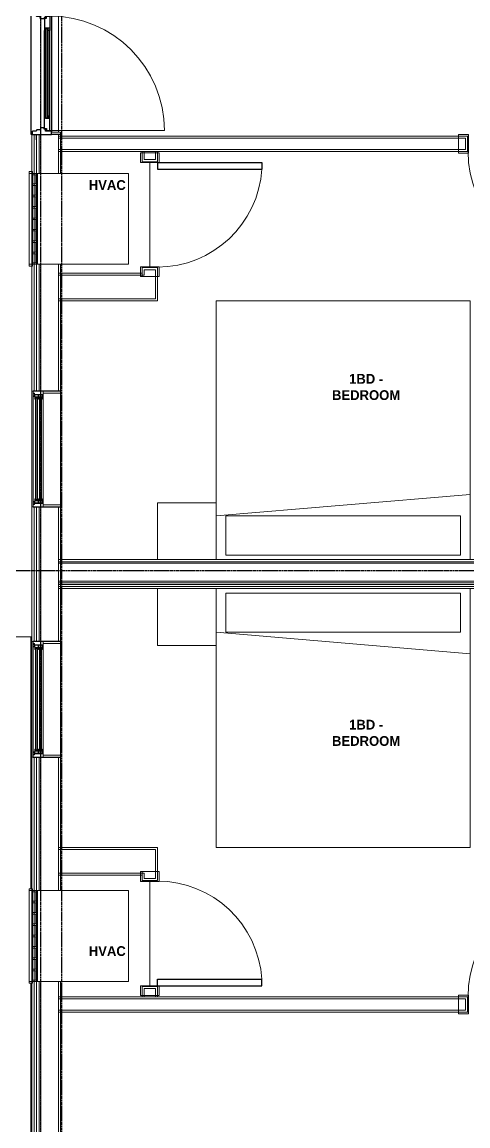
# Model space of a CAD drawing. Header units: inches. Extents: x -4093 to -1777, y 9773 to 12264.
# Drawn here: x -3835 to -3698.2, y 10668.9 to 11007.5 of the extents above; entities that cross this region are included whole.
import ezdxf

# ---------------------------------------------------------------- set-up
doc = ezdxf.new("R2010")
doc.units = ezdxf.units.IN
doc.header["$MEASUREMENT"] = 0
doc.linetypes.add('Dash', pattern=[0.25, 0.125, -0.125])
doc.linetypes.add('Grid Line 1_2_', pattern=[0.875, 0.5, -0.125, 0.125, -0.125])
for name, color, linetype, lineweight in [('0-1', 7, 'Continuous', 5), ('0-2', 7, 'Continuous', 9), ('A-AREA-IDEN', 2, 'Continuous', 9), ('A-DETL-GENF', 92, 'Continuous', 18), ('A-DETL-GENF-HDLN', 1, 'Dash', 9), ('A-DOOR-1', 7, 'Continuous', 9), ('A-DOOR-2', 10, 'Continuous', 30), ('A-DOOR-4', 31, 'Continuous', 9), ('A-DOOR-5', 31, 'Continuous', 30), ('A-DOOR-FRAM', 31, 'Continuous', 30), ('A-DOOR-FRAM-2', 31, 'Continuous', 9), ('A-DOOR-GLAZ', 31, 'Continuous', 9), ('A-FLOR-1', 7, 'Continuous', 9), ('A-FLOR-2', 192, 'Continuous', 9), ('A-GENM', 5, 'Continuous', 9), ('A-GLAZ', 151, 'Continuous', 18), ('A-GLAZ-1', 151, 'Continuous', 9), ('A-GLAZ-2', 151, 'Continuous', 30), ('A-WALL', 113, 'Continuous', 18), ('A-WALL-1', 7, 'Continuous', 9), ('A-WALL-2', 250, 'Continuous', 18), ('A-WALL-3', 113, 'Continuous', 9), ('I-FURN-1', 7, 'Continuous', 9), ('I-WALL-1', 7, 'Continuous', 9), ('S-FNDN-2', 32, 'Continuous', 9), ('S-GRID-1', 1, 'Grid Line 1_2_', 30)]:
    doc.layers.add(name, color=color, linetype=linetype, lineweight=lineweight)
doc.styles.add('Century Gothic_B', font='GOTHICB.TTF', dxfattribs={"height": 3})

# ---------------------------------------------------------------- blocks, each defined once
blk = doc.blocks.new('SWING - SINGLE - FLUSH - SWING - FLUSH - 2-10 x 6-8 - PRIVACY-4346070-BACKGROUND - 1ST FLOOR')
at = {"layer": 'A-DOOR-1'}
for p, q in [((-20, 2.37), (-20, 2.87)), ((-20, 2.87), (-17, 2.87)), ((-20, 2.37), (-17, 2.37)), ((-20, -2.88), (-20, 2.37)), ((-17, 2.37), (-20, 2.37)), ((-17, 2.87), (-17, 2.37)), ((-17, 2.37), (-17, -2.88)), ((17, 2.37), (17, 2.87)), ((17, 2.87), (20, 2.87)), ((17, 2.37), (20, 2.37)), ((17, -2.88), (17, 2.37)), ((20, 2.37), (17, 2.37)), ((20, 2.87), (20, 2.37)), ((20, 2.37), (20, -2.88)), ((-17, -2.88), (-20, -2.88)), ((20, -2.88), (17, -2.88))]:
    blk.add_line(p, q, dxfattribs=at)
blk.add_arc((17, -2.38), 34.07, 180, 266.6343, dxfattribs=at)
at = {"layer": 'A-DOOR-2'}
for p, q in [((15, -2.38), (15, -36.38)), ((17, -2.38), (15, -2.38)), ((17, -2.38), (17, -36.38)), ((17, -36.38), (15, -36.38))]:
    blk.add_line(p, q, dxfattribs=at)
blk = doc.blocks.new('SWING - SINGLE - FLUSH - SWING - FLUSH - 2-10 x 6-8 - PRIVACY-4346067-BACKGROUND - 1ST FLOOR')
at = {"layer": 'A-DOOR-1'}
for p, q in [((-17, 2.87), (-20, 2.87)), ((-20, 2.87), (-20, -2.38)), ((-17, -2.38), (-17, 2.87)), ((20, 2.87), (17, 2.87)), ((17, 2.87), (17, -2.38)), ((20, -2.38), (20, 2.87)), ((-20, -2.38), (-17, -2.38)), ((-17, -2.38), (-20, -2.38)), ((-20, -2.38), (-20, -2.88)), ((-20, -2.88), (-17, -2.88)), ((-17, -2.88), (-17, -2.38)), ((17, -2.38), (20, -2.38)), ((20, -2.38), (17, -2.38)), ((17, -2.38), (17, -2.88)), ((17, -2.88), (20, -2.88)), ((20, -2.88), (20, -2.38))]:
    blk.add_line(p, q, dxfattribs=at)
blk.add_arc((17, 2.37), 34.07, 93.3657, 180, dxfattribs=at)
at = {"layer": 'A-DOOR-2'}
for p, q in [((15, 2.37), (15, 36.38)), ((17, 36.38), (15, 36.38)), ((17, 2.37), (17, 36.38)), ((17, 2.37), (15, 2.37))]:
    blk.add_line(p, q, dxfattribs=at)
blk = doc.blocks.new('Bed-Standard - King 78_ x 80_-V53-BACKGROUND - 1ST FLOOR')
at = {"layer": 'I-FURN-1'}
for p, q in [((-28.31, 41.8), (49.69, 41.8)), ((-28.31, -37.61), (-28.31, 41.8)), ((49.69, 41.8), (49.69, -37.61)), ((49.69, -24.2), (-28.31, -17.63)), ((-25.31, -24.2), (46.69, -24.2)), ((-25.31, -36.2), (-25.31, -24.2)), ((46.69, -36.2), (46.69, -24.2)), ((-25.31, -36.2), (46.69, -36.2))]:
    blk.add_line(p, q, dxfattribs=at)
blk = doc.blocks.new('Table-Night Stand - 18_ x 18_ x 24_-V54-BACKGROUND - 1ST FLOOR')
at = {"layer": 'I-FURN-1'}
for p, q in [((0.15, 0), (18.15, 0)), ((18.15, 0), (18.15, -17.41))]:
    blk.add_line(p, q, dxfattribs=at)
blk = doc.blocks.new('Bed-Standard - King 78_ x 80_-V56-BACKGROUND - 1ST FLOOR')
at = {"layer": 'I-FURN-1'}
for p, q in [((-28.31, 37.61), (-28.31, -41.8)), ((49.69, -41.8), (49.69, 37.61)), ((-25.31, 36.2), (-25.31, 24.2)), ((-25.31, 36.2), (46.69, 36.2)), ((46.69, 36.2), (46.69, 24.2)), ((49.69, 24.2), (-28.31, 17.63)), ((-25.31, 24.2), (46.69, 24.2)), ((-28.31, -41.8), (49.69, -41.8))]:
    blk.add_line(p, q, dxfattribs=at)
blk = doc.blocks.new('Table-Night Stand - 18_ x 18_ x 24_-V57-BACKGROUND - 1ST FLOOR')
at = {"layer": 'I-FURN-1'}
for p, q in [((18.15, 0), (18.15, 17.41)), ((0.15, 0), (18.15, 0))]:
    blk.add_line(p, q, dxfattribs=at)
blk = doc.blocks.new('SWING - SINGLE - FLUSH - SWING - 32_ x 80_ - WITH ACOUSTICAL SEAL-4346071-BACKGROUND - 1ST FLOOR')
at = {"layer": 'A-DOOR-1'}
for p, q in [((-16, 2.87), (-19, 2.87)), ((-19, 2.87), (-19, -2.38)), ((-16, -2.38), (-16, 2.87)), ((19, 2.87), (16, 2.87)), ((16, 2.87), (16, -2.38)), ((19, -2.38), (19, 2.87)), ((-19, -2.38), (-16, -2.38)), ((-16, -2.38), (-19, -2.38)), ((-19, -2.38), (-19, -2.88)), ((-19, -2.88), (-16, -2.88)), ((-16, -2.88), (-16, -2.38)), ((16, -2.38), (19, -2.38)), ((19, -2.38), (16, -2.38)), ((16, -2.38), (16, -2.88)), ((16, -2.88), (19, -2.88)), ((19, -2.88), (19, -2.38))]:
    blk.add_line(p, q, dxfattribs=at)
blk.add_arc((16, 2.37), 32.07, 93.5759, 180, dxfattribs=at)
at = {"layer": 'A-DOOR-2'}
for p, q in [((14, 2.37), (14, 34.38)), ((16, 34.38), (14, 34.38)), ((16, 2.37), (16, 34.38)), ((16, 2.37), (14, 2.37))]:
    blk.add_line(p, q, dxfattribs=at)
blk = doc.blocks.new('SWING - SINGLE - FLUSH - SWING - 32_ x 80_ - WITH ACOUSTICAL SEAL-4346081-BACKGROUND - 1ST FLOOR')
at = {"layer": 'A-DOOR-1'}
for p, q in [((-19, 2.37), (-19, 2.87)), ((-19, 2.87), (-16, 2.87)), ((-19, 2.37), (-16, 2.37)), ((-19, -2.88), (-19, 2.37)), ((-16, 2.37), (-19, 2.37)), ((-16, 2.87), (-16, 2.37)), ((-16, 2.37), (-16, -2.88)), ((16, 2.37), (16, 2.87)), ((16, 2.87), (19, 2.87)), ((16, 2.37), (19, 2.37)), ((16, -2.88), (16, 2.37)), ((19, 2.37), (16, 2.37)), ((19, 2.87), (19, 2.37)), ((19, 2.37), (19, -2.88)), ((-16, -2.88), (-19, -2.88)), ((19, -2.88), (16, -2.88))]:
    blk.add_line(p, q, dxfattribs=at)
blk.add_arc((16, -2.38), 32.07, 180, 266.4241, dxfattribs=at)
at = {"layer": 'A-DOOR-2'}
for p, q in [((14, -2.38), (14, -34.38)), ((16, -2.38), (14, -2.38)), ((16, -2.38), (16, -34.38)), ((16, -34.38), (14, -34.38))]:
    blk.add_line(p, q, dxfattribs=at)
blk = doc.blocks.new('CTR - 1st Phase - Unit Layouts_rvt-1-BACKGROUND - 1ST FLOOR')
at = {"layer": 'A-FLOR-1'}
for p, q in [((-3823.82, 11009.79), (-3823.82, 10973.79)), ((-3823.82, 10973.16), (-3823.82, 10973.04)), ((-3795.82, 10964.44), (-3795.82, 10932.44)), ((-3795.82, 10743.94), (-3795.82, 10711.94))]:
    blk.add_line(p, q, dxfattribs=at)
at = {"layer": 'A-WALL-1'}
for p, q in [((-3698.3, 10972.56), (-3823.82, 10972.56)), ((-3823.82, 10972.56), (-3823.82, 10967.81)), ((-3698.3, 10967.81), (-3698.3, 10972.56)), ((-3823.82, 10967.81), (-3698.3, 10967.81)), ((-3793.45, 10967.81), (-3798.2, 10967.81)), ((-3798.2, 10967.81), (-3798.2, 10964.69)), ((-3793.45, 10964.69), (-3793.45, 10967.81)), ((-3798.2, 10964.69), (-3793.45, 10964.69)), ((-3793.45, 10932.19), (-3798.2, 10932.19)), ((-3798.2, 10932.19), (-3798.2, 10930.5)), ((-3793.45, 10930.5), (-3793.45, 10932.19)), ((-3798.2, 10745.88), (-3798.2, 10744.19)), ((-3798.2, 10744.19), (-3793.45, 10744.19)), ((-3793.45, 10744.19), (-3793.45, 10745.88)), ((-3798.2, 10711.69), (-3798.2, 10708.56)), ((-3793.45, 10711.69), (-3798.2, 10711.69)), ((-3793.45, 10708.56), (-3793.45, 10711.69)), ((-3698.3, 10708.56), (-3823.82, 10708.56)), ((-3823.82, 10708.56), (-3823.82, 10703.81)), ((-3798.2, 10708.56), (-3793.45, 10708.56)), ((-3698.3, 10703.81), (-3698.3, 10708.56)), ((-3823.82, 10703.81), (-3698.3, 10703.81))]:
    blk.add_line(p, q, dxfattribs=at)
at = {"layer": 'A-WALL-2'}
for p, q in [((-3698.92, 10971.94), (-3823.82, 10971.94)), ((-3698.92, 10970.19), (-3698.92, 10971.94)), ((-3698.92, 10968.44), (-3698.92, 10970.19)), ((-3823.82, 10968.44), (-3698.92, 10968.44)), ((-3797.57, 10967.81), (-3797.57, 10965.31)), ((-3794.07, 10965.31), (-3794.07, 10967.81)), ((-3797.57, 10965.31), (-3795.82, 10965.31)), ((-3795.82, 10965.31), (-3794.07, 10965.31)), ((-3797.57, 10929.88), (-3823.82, 10929.88)), ((-3797.57, 10931.56), (-3797.57, 10930.5)), ((-3795.82, 10931.56), (-3797.57, 10931.56)), ((-3797.57, 10930.5), (-3797.57, 10929.88)), ((-3794.07, 10931.56), (-3795.82, 10931.56)), ((-3794.07, 10930.5), (-3794.07, 10931.56)), ((-3794.07, 10930.5), (-3794.07, 10929.88)), ((-3794.07, 10929.88), (-3794.07, 10922.63)), ((-3794.07, 10922.63), (-3823.82, 10922.63)), ((-3794.07, 10753.75), (-3823.82, 10753.75)), ((-3794.07, 10753.75), (-3794.07, 10746.5)), ((-3797.57, 10746.5), (-3823.82, 10746.5)), ((-3797.57, 10746.5), (-3797.57, 10745.88)), ((-3794.07, 10746.5), (-3794.07, 10745.88)), ((-3797.57, 10745.88), (-3797.57, 10744.81)), ((-3797.57, 10744.81), (-3795.82, 10744.81)), ((-3795.82, 10744.81), (-3794.07, 10744.81)), ((-3794.07, 10744.81), (-3794.07, 10745.88)), ((-3797.57, 10711.06), (-3797.57, 10708.56)), ((-3795.82, 10711.06), (-3797.57, 10711.06)), ((-3794.07, 10711.06), (-3795.82, 10711.06)), ((-3794.07, 10708.56), (-3794.07, 10711.06)), ((-3698.92, 10707.94), (-3823.82, 10707.94)), ((-3698.92, 10706.19), (-3698.92, 10707.94)), ((-3698.92, 10704.44), (-3698.92, 10706.19)), ((-3823.82, 10704.44), (-3698.92, 10704.44))]:
    blk.add_line(p, q, dxfattribs=at)
at = {"layer": 'I-WALL-1'}
for p, q in [((-3798.2, 10930.5), (-3823.82, 10930.5)), ((-3823.82, 10930.5), (-3823.82, 10922)), ((-3793.45, 10922.63), (-3793.45, 10930.5)), ((-3793.45, 10922), (-3793.45, 10922.63)), ((-3823.82, 10922), (-3793.45, 10922)), ((-3793.45, 10754.38), (-3823.82, 10754.38)), ((-3823.82, 10754.38), (-3823.82, 10745.88)), ((-3793.45, 10753.75), (-3793.45, 10754.38)), ((-3793.45, 10745.88), (-3793.45, 10753.75)), ((-3823.82, 10745.88), (-3798.2, 10745.88))]:
    blk.add_line(p, q, dxfattribs=at)
at = {"layer": '0-2'}
for name, p in [('SWING - SINGLE - FLUSH - SWING - FLUSH - 2-10 x 6-8 - PRIVACY-4346070-BACKGROUND - 1ST FLOOR', (-3681.05, 10970.19)), ('SWING - SINGLE - FLUSH - SWING - FLUSH - 2-10 x 6-8 - PRIVACY-4346067-BACKGROUND - 1ST FLOOR', (-3681.05, 10706.19))]:
    blk.add_blockref(name, p, dxfattribs=at)
for name, p, rotation in [('SWING - SINGLE - FLUSH - SWING - 32_ x 80_ - WITH ACOUSTICAL SEAL-4346081-BACKGROUND - 1ST FLOOR', (-3795.82, 10948.44), 90.00000000000854), ('Bed-Standard - King 78_ x 80_-V56-BACKGROUND - 1ST FLOOR', (-3725.76, 10880.24), 180), ('Table-Night Stand - 18_ x 18_ x 24_-V57-BACKGROUND - 1ST FLOOR', (-3775.3, 10860.03), 180), ('Table-Night Stand - 18_ x 18_ x 24_-V54-BACKGROUND - 1ST FLOOR', (-3775.3, 10816.34), 180), ('Bed-Standard - King 78_ x 80_-V53-BACKGROUND - 1ST FLOOR', (-3725.76, 10796.14), 180), ('SWING - SINGLE - FLUSH - SWING - 32_ x 80_ - WITH ACOUSTICAL SEAL-4346071-BACKGROUND - 1ST FLOOR', (-3795.82, 10727.94), 269.9999999999901)]:
    blk.add_blockref(name, p, dxfattribs=dict(at, rotation=rotation))
blk = doc.blocks.new('CTR - 1st Phase - Common Walls_rvt-1-BACKGROUND - 1ST FLOOR')
at = {"layer": 'A-WALL-2'}
for p, q in [((-3487.3, 10842), (-3823.82, 10842)), ((-3487.3, 10841.5), (-3823.82, 10841.5)), ((-3487.3, 10836), (-3823.82, 10836)), ((-3487.3, 10835.5), (-3823.82, 10835.5)), ((-3487.3, 10835), (-3823.82, 10835)), ((-3487.3, 10834.38), (-3823.82, 10834.38))]:
    blk.add_line(p, q, dxfattribs=at)
at = {"layer": 'I-WALL-1'}
for p, q in [((-3525.8, 10842.63), (-3823.82, 10842.63)), ((-3823.82, 10842.63), (-3823.82, 10833.75)), ((-3823.82, 10833.75), (-3525.8, 10833.75))]:
    blk.add_line(p, q, dxfattribs=at)
blk = doc.blocks.new('CTR - 1st Phase - Structure_rvt-1-BACKGROUND - 1ST FLOOR')
at = {"layer": 'S-GRID-1'}
for p, q in [((-3829.32, 9772.61), (-3829.32, 12247.5)), ((-3822.82, 9772.61), (-3822.82, 12247.5)), ((-1777.25, 10839.19), (-4076.95, 10839.19))]:
    blk.add_line(p, q, dxfattribs=at)
blk = doc.blocks.new('Window-Double_Hung-Marvin-Essential - 1-WIDE _TEMP LOWER_ ESDH3066-3454275-BACKGROUND - 1ST FLOOR')
at = {"layer": 'A-DETL-GENF'}
for p, q in [((-17.75, 4.03), (-17.16, 4.03)), ((-17.75, 4.03), (-17.75, 0.94)), ((-17.08, 3.62), (-17.16, 4.03)), ((-17.08, 3.62), (-16.19, 3.62)), ((-16.85, 4), (-16.85, 3.62)), ((-16.3, 4), (-16.85, 4)), ((-16.38, 3.52), (-16.72, 3.52)), ((-16.72, 3.52), (-16.72, 0.94)), ((-15.34, 3.44), (-16.56, 3.44)), ((-16.56, 2.5), (-16.56, 3.44)), ((-16.38, 3.62), (-16.38, 3.52)), ((-16.3, 3.76), (-16.3, 4)), ((-16.18, 3.76), (-16.3, 3.76)), ((-16.19, 3.72), (-16.1, 3.72)), ((-16.19, 3.62), (-16.19, 3.72)), ((-16.18, 3.97), (-16.1, 3.97)), ((-16.18, 3.97), (-16.18, 3.76)), ((-16.1, 3.72), (-16.1, 3.97)), ((-15.34, 3.44), (-15.28, 3.38)), ((15.34, 3.44), (15.28, 3.38)), ((15.34, 3.44), (16.56, 3.44)), ((16.18, 3.97), (16.1, 3.97)), ((16.1, 3.72), (16.1, 3.97)), ((16.19, 3.72), (16.1, 3.72)), ((16.18, 3.97), (16.18, 3.76)), ((16.18, 3.76), (16.3, 3.76)), ((16.19, 3.62), (16.19, 3.72)), ((17.08, 3.62), (16.19, 3.62)), ((16.3, 3.76), (16.3, 4)), ((16.3, 4), (16.85, 4)), ((16.38, 3.62), (16.38, 3.52)), ((16.38, 3.52), (16.72, 3.52)), ((16.56, 2.5), (16.56, 3.44)), ((16.72, 3.52), (16.72, 0.94)), ((16.85, 4), (16.85, 3.62)), ((17.08, 3.62), (17.16, 4.03)), ((17.75, 4.03), (17.16, 4.03)), ((17.75, 4.03), (17.75, 0.94)), ((-19.25, 2.98), (-19.25, 2.94)), ((-17.75, 2.98), (-19.25, 2.98)), ((-19.25, 2.94), (-17.9, 2.94)), ((-17.9, 2.94), (-17.9, 2.83)), ((-17.9, 2.83), (-17.75, 2.83)), ((-16.72, 0.94), (-17.75, 0.94)), ((-16.56, 2.5), (-15.34, 2.5)), ((-15.34, 2.22), (-16.56, 2.22)), ((-16.56, 1.28), (-16.56, 2.22)), ((-16.56, 1.28), (-15.34, 1.28)), ((-15.94, 2.62), (-15.94, 3.34)), ((-15.94, 3.34), (-15.28, 3.34)), ((-15.28, 2.62), (-15.94, 2.62)), ((-15.94, 1.4), (-15.94, 2.12)), ((-15.94, 2.12), (-15.28, 2.12)), ((-15.28, 1.4), (-15.94, 1.4)), ((15.84, 3.32), (-15.84, 3.32)), ((-15.84, 2.63), (-15.84, 3.32)), ((15.84, 3.2), (-15.84, 3.2)), ((15.84, 2.76), (-15.84, 2.76)), ((15.84, 2.63), (-15.84, 2.63)), ((15.84, 2.1), (-15.84, 2.1)), ((-15.84, 1.41), (-15.84, 2.1)), ((15.84, 1.98), (-15.84, 1.98)), ((15.84, 1.54), (-15.84, 1.54)), ((15.84, 1.41), (-15.84, 1.41)), ((-15.54, 2.76), (-15.54, 3.2)), ((-15.54, 1.54), (-15.54, 1.98)), ((-15.34, 2.5), (-15.28, 2.56)), ((-15.34, 2.22), (-15.28, 2.16)), ((-15.34, 1.28), (-15.28, 1.34)), ((-15.28, 3.34), (-15.28, 3.38)), ((-15.28, 2.56), (-15.28, 2.62)), ((-15.28, 2.12), (-15.28, 2.16)), ((-15.28, 1.34), (-15.28, 1.4)), ((15.28, 3.34), (15.28, 3.38)), ((15.94, 3.34), (15.28, 3.34)), ((15.28, 2.56), (15.28, 2.62)), ((15.28, 2.62), (15.94, 2.62)), ((15.34, 2.5), (15.28, 2.56)), ((15.34, 2.22), (15.28, 2.16)), ((15.28, 2.12), (15.28, 2.16)), ((15.94, 2.12), (15.28, 2.12)), ((15.28, 1.34), (15.28, 1.4)), ((15.28, 1.4), (15.94, 1.4)), ((15.34, 1.28), (15.28, 1.34)), ((16.56, 2.5), (15.34, 2.5)), ((15.34, 2.22), (16.56, 2.22)), ((16.56, 1.28), (15.34, 1.28)), ((15.54, 2.76), (15.54, 3.2)), ((15.54, 1.54), (15.54, 1.98)), ((15.84, 2.63), (15.84, 3.32)), ((15.84, 1.41), (15.84, 2.1)), ((15.94, 2.62), (15.94, 3.34)), ((15.94, 1.4), (15.94, 2.12)), ((16.56, 1.28), (16.56, 2.22)), ((16.72, 0.94), (17.75, 0.94)), ((17.75, 2.98), (19.25, 2.98)), ((17.9, 2.83), (17.75, 2.83)), ((17.9, 2.94), (17.9, 2.83)), ((19.25, 2.94), (17.9, 2.94)), ((19.25, 2.98), (19.25, 2.94))]:
    blk.add_line(p, q, dxfattribs=at)
at = {"layer": 'A-DETL-GENF-HDLN'}
blk.add_line((16.1, 3.97), (-16.5, 3.97), dxfattribs=at)
at = {"layer": 'A-GLAZ'}
for p, q in [((-17.13, 0.91), (-17.13, -4.44)), ((17.12, -4.44), (17.12, 0.91)), ((-17.13, -4.44), (-17.75, -4.44)), ((17.12, -4.44), (17.75, -4.44))]:
    blk.add_line(p, q, dxfattribs=at)
at = {"layer": 'A-GLAZ-1'}
for p, q in [((17.75, 4.03), (-17.75, 4.03)), ((-17.75, 0.94), (17.75, 0.94)), ((-17.75, -4.44), (17.75, -4.44))]:
    blk.add_line(p, q, dxfattribs=at)
at = {"layer": 'A-GLAZ-2'}
for p, q in [((-17.75, 4.03), (-17.75, 0.94)), ((17.75, 0.94), (17.75, 4.03)), ((-17.75, 0.91), (-17.75, -4.44)), ((17.75, -4.44), (17.75, 0.91))]:
    blk.add_line(p, q, dxfattribs=at)
blk = doc.blocks.new('Bayer Built Door - VISTAGRANDE FLUSH _RH_ - 37-1_2__ x 81-3_4__ - 1ST FLOOR-V98-BACKGROUND - 1ST FLOOR')
at = {"layer": 'A-DOOR-4'}
blk.add_line((17.56, 1.16), (17.56, 36.28), dxfattribs=at)
blk.add_arc((17.56, 1.16), 35.12, 90, 180, dxfattribs=at)
at = {"layer": 'A-DOOR-5'}
for p, q in [((-17.56, 0.09), (-17.56, 1.16)), ((-17.56, 1.16), (-13.13, 1.16)), ((-16.95, 0.08), (-17.56, 0.09)), ((-16.95, -0.56), (-16.95, 0.08)), ((-13.87, 1.16), (-13.87, -0.16)), ((-13.87, 1.16), (-13.87, 1.09)), ((-13.87, 1.09), (-13.36, 1.09)), ((-13.13, 0.59), (-13.87, 0.59)), ((-13.36, 1.09), (-13.16, 0.84)), ((-13.16, 0.84), (-13.13, 0.66)), ((13.12, 1.16), (-13.13, 1.16)), ((-13.13, 0.66), (-13.13, 0.59)), ((13.16, 0.84), (13.12, 0.66)), ((13.12, 0.66), (13.12, 0.59)), ((13.12, 0.59), (13.87, 0.59)), ((17.56, 1.16), (13.12, 1.16)), ((13.36, 1.09), (13.16, 0.84)), ((13.87, 1.09), (13.36, 1.09)), ((13.87, 1.16), (13.87, -0.16)), ((13.87, 1.16), (13.87, 1.09)), ((16.95, 0.08), (17.56, 0.09)), ((16.95, -0.56), (16.95, 0.08)), ((17.56, 0.09), (17.56, 1.16)), ((-16.95, -0.56), (-13.13, -0.56)), ((-13.87, -0.16), (-13.13, -0.16)), ((-13.13, -0.25), (-13.16, -0.56)), ((13.12, -0.56), (-13.13, -0.56)), ((-13.13, -0.16), (-13.13, -0.25)), ((13.12, -0.16), (13.12, -0.25)), ((13.87, -0.16), (13.12, -0.16)), ((13.12, -0.25), (13.16, -0.56)), ((16.95, -0.56), (13.12, -0.56))]:
    blk.add_line(p, q, dxfattribs=at)
at = {"layer": 'A-DOOR-FRAM'}
for p, q in [((-18.75, -4.25), (-18.75, 1.62)), ((-18.75, 1.62), (-17.72, 1.62)), ((-18.37, 1.62), (-18.75, 1.62)), ((-18.75, 1.62), (-18.63, 1.62)), ((-18, 1.62), (18, 1.62)), ((-17.72, 1.62), (-17.72, -0.16)), ((17.72, 1.62), (17.72, -0.16)), ((18.75, 1.62), (17.72, 1.62)), ((18.62, 1.62), (18.75, 1.62)), ((18.75, -4.25), (18.75, 1.62)), ((-20.38, -2.94), (-18.75, -2.94)), ((-17.72, -0.16), (-17.14, -0.16)), ((-17.38, -2.89), (-17.72, -3.13)), ((-17.72, -3.13), (-17.72, -4.25)), ((-16.69, -1.73), (-17.38, -1.89)), ((-17.38, -1.89), (-17.38, -2.89)), ((-17.14, -0.16), (-17.14, -0.59)), ((-17.14, -0.59), (-16.69, -0.59)), ((-16.69, -0.59), (-16.69, -1.73)), ((17.14, -0.59), (16.69, -0.59)), ((16.69, -0.59), (16.69, -1.73)), ((16.69, -1.73), (17.38, -1.89)), ((17.14, -0.16), (17.14, -0.59)), ((17.72, -0.16), (17.14, -0.16)), ((17.38, -1.89), (17.38, -2.89)), ((17.38, -2.89), (17.72, -3.13)), ((17.72, -3.13), (17.72, -4.25)), ((20.37, -2.94), (18.75, -2.94)), ((-18.75, -4.25), (-17.72, -4.25)), ((-18.75, -4.59), (-18.75, -4.44)), ((18.75, -4.59), (-18.75, -4.59)), ((18.75, -4.25), (17.72, -4.25)), ((18.75, -4.44), (18.75, -4.59))]:
    blk.add_line(p, q, dxfattribs=at)
at = {"layer": 'A-DOOR-FRAM-2'}
for p, q in [((-18.63, 4.44), (-18, 4.44)), ((-18.63, 1.62), (-18.63, 4.44)), ((-18, 4.44), (-18, 1.62)), ((18, 4.44), (18.62, 4.44)), ((18, 1.62), (18, 4.44)), ((18.62, 4.44), (18.62, 1.62)), ((-18, 1.62), (-18.63, 1.62)), ((18.62, 1.62), (18, 1.62))]:
    blk.add_line(p, q, dxfattribs=at)
at = {"layer": 'A-DOOR-GLAZ'}
for p, q in [((-13.87, 0.44), (-13.13, 0.44)), ((-13.66, 0), (-13.66, 0.44)), ((13.12, 0.59), (-13.13, 0.59)), ((13.12, 0.44), (-13.13, 0.44)), ((13.87, 0.44), (13.12, 0.44)), ((13.66, 0), (13.66, 0.44)), ((-13.13, 0), (-13.87, 0)), ((13.12, 0), (-13.13, 0)), ((13.12, -0.16), (-13.13, -0.16)), ((13.12, 0), (13.87, 0))]:
    blk.add_line(p, q, dxfattribs=at)
blk = doc.blocks.new('V-Series_EWC4_SPVU_RFA_2015 - 1ST FLOOR-2484708-BACKGROUND - 1ST FLOOR')
at = {"layer": 'A-GENM'}
for p, q in [((-3126.69, 12090.69), (-3127.25, 12090.69)), ((-3127.25, 12090.69), (-3127.25, 12089.69)), ((-3098.81, 12090.69), (-3126.69, 12090.69)), ((-3126.69, 12090.69), (-3126.69, 12089.69)), ((-3126.69, 12089.69), (-3126.69, 12090.69)), ((-3098.81, 12089.69), (-3098.81, 12090.69)), ((-3098.25, 12090.69), (-3098.81, 12090.69)), ((-3098.81, 12090.69), (-3098.81, 12089.69)), ((-3098.25, 12089.69), (-3098.25, 12090.69)), ((-3127.25, 12089.69), (-3126.69, 12089.69)), ((-3126.69, 12089.69), (-3098.81, 12089.69)), ((-3126.69, 12089.69), (-3126.69, 12060.25)), ((-3126.25, 12089.69), (-3126.69, 12089.69)), ((-3126.25, 12088.69), (-3126.25, 12089.69)), ((-3123.45, 12088.69), (-3126.25, 12088.69)), ((-3122.95, 12089.69), (-3123.45, 12089.69)), ((-3123.45, 12089.69), (-3123.45, 12088.69)), ((-3122.95, 12088.69), (-3122.95, 12089.69)), ((-3119.97, 12088.69), (-3122.95, 12088.69)), ((-3119.47, 12089.69), (-3119.97, 12089.69)), ((-3119.97, 12089.69), (-3119.97, 12088.69)), ((-3119.47, 12088.69), (-3119.47, 12089.69)), ((-3116.48, 12088.69), (-3119.47, 12088.69)), ((-3115.98, 12089.69), (-3116.48, 12089.69)), ((-3116.48, 12089.69), (-3116.48, 12088.69)), ((-3115.98, 12088.69), (-3115.98, 12089.69)), ((-3113, 12088.69), (-3115.98, 12088.69)), ((-3112.5, 12089.69), (-3113, 12089.69)), ((-3113, 12089.69), (-3113, 12088.69)), ((-3112.5, 12088.69), (-3112.5, 12089.69)), ((-3109.51, 12088.69), (-3112.5, 12088.69)), ((-3109.01, 12089.69), (-3109.51, 12089.69)), ((-3109.51, 12089.69), (-3109.51, 12088.69)), ((-3109.01, 12088.69), (-3109.01, 12089.69)), ((-3106.03, 12088.69), (-3109.01, 12088.69)), ((-3105.53, 12089.69), (-3106.03, 12089.69)), ((-3106.03, 12089.69), (-3106.03, 12088.69)), ((-3105.53, 12088.69), (-3105.53, 12089.69)), ((-3102.55, 12088.69), (-3105.53, 12088.69)), ((-3102.05, 12089.69), (-3102.55, 12089.69)), ((-3102.55, 12089.69), (-3102.55, 12088.69)), ((-3102.05, 12088.69), (-3102.05, 12089.69)), ((-3099.25, 12088.69), (-3102.05, 12088.69)), ((-3098.81, 12089.69), (-3099.25, 12089.69)), ((-3099.25, 12089.69), (-3099.25, 12088.69)), ((-3098.81, 12089.69), (-3098.25, 12089.69)), ((-3098.81, 12060.25), (-3098.81, 12089.69)), ((-3126.69, 12060.25), (-3098.81, 12060.25))]:
    blk.add_line(p, q, dxfattribs=at)

msp = doc.modelspace()

# ---------------------------------------------------------------- linework, layer by layer
at = {"layer": 'A-FLOR-2'}
msp.add_line((-3885.92, 10818.99), (-3832.07, 10818.99), dxfattribs=at)
at = {"layer": 'A-WALL'}
for p, q in [((-3831.32, 10894.34), (-3831.32, 10973.04)), ((-3830.57, 10894.34), (-3830.57, 10973.04)), ((-3829.82, 10961.1), (-3829.82, 10973.04)), ((-3829.32, 10961.1), (-3829.32, 10973.04)), ((-3823.82, 10961.1), (-3823.82, 10973.04)), ((-3829.82, 10894.34), (-3829.82, 10933.23)), ((-3829.32, 10894.34), (-3829.32, 10933.23)), ((-3823.82, 10894.34), (-3823.82, 10933.23)), ((-3831.32, 10817.54), (-3831.32, 10858.84)), ((-3830.57, 10817.54), (-3830.57, 10858.84)), ((-3829.82, 10817.54), (-3829.82, 10858.84)), ((-3829.32, 10817.54), (-3829.32, 10858.84)), ((-3823.82, 10817.54), (-3823.82, 10858.84)), ((-3831.32, 10662.74), (-3831.32, 10782.04)), ((-3830.57, 10662.74), (-3830.57, 10782.04)), ((-3829.82, 10741.13), (-3829.82, 10782.04)), ((-3829.32, 10741.13), (-3829.32, 10782.04)), ((-3823.82, 10741.13), (-3823.82, 10782.04)), ((-3829.82, 10662.74), (-3829.82, 10713.25)), ((-3829.32, 10662.74), (-3829.32, 10713.25)), ((-3823.82, 10662.74), (-3823.82, 10713.25))]:
    msp.add_line(p, q, dxfattribs=at)
at = {"layer": 'A-WALL-3'}
for p, q in [((-3829.32, 10973.04), (-3829.32, 11010.54)), ((-3832.07, 10973.04), (-3832.07, 10782.04)), ((-3823.2, 10973.04), (-3832.07, 10973.04)), ((-3823.2, 10961.1), (-3823.2, 10973.04)), ((-3830.32, 10933.23), (-3830.32, 10961.1)), ((-3830.32, 10961.1), (-3823.2, 10961.1)), ((-3823.2, 10933.23), (-3830.32, 10933.23)), ((-3823.2, 10894.34), (-3823.2, 10933.23)), ((-3832.07, 10894.34), (-3831.67, 10894.34)), ((-3828.57, 10894.34), (-3828.54, 10894.34)), ((-3831.67, 10858.84), (-3832.07, 10858.84)), ((-3828.54, 10858.84), (-3828.57, 10858.84)), ((-3823.2, 10817.54), (-3823.2, 10858.84)), ((-3832.07, 10817.54), (-3831.67, 10817.54)), ((-3828.57, 10817.54), (-3828.54, 10817.54)), ((-3832.07, 10782.04), (-3832.07, 10629.2)), ((-3831.67, 10782.04), (-3832.07, 10782.04)), ((-3828.54, 10782.04), (-3828.57, 10782.04)), ((-3823.2, 10741.13), (-3823.2, 10782.04)), ((-3830.32, 10713.25), (-3830.32, 10741.13)), ((-3830.32, 10741.13), (-3823.2, 10741.13)), ((-3823.2, 10713.25), (-3830.32, 10713.25)), ((-3823.2, 10662.74), (-3823.2, 10713.25))]:
    msp.add_line(p, q, dxfattribs=at)
at = {"layer": 'S-FNDN-2'}
for p, q in [((-3832.32, 10741.69), (-3832.32, 10818.99)), ((-3832.32, 10387.65), (-3832.32, 10712.69))]:
    msp.add_line(p, q, dxfattribs=at)

# ---------------------------------------------------------------- block references
at = {"layer": '0-1'}
for name in ['CTR - 1st Phase - Structure_rvt-1-BACKGROUND - 1ST FLOOR', 'CTR - 1st Phase - Common Walls_rvt-1-BACKGROUND - 1ST FLOOR', 'CTR - 1st Phase - Unit Layouts_rvt-1-BACKGROUND - 1ST FLOOR']:
    msp.add_blockref(name, (0, 0), dxfattribs=at)
at = {"layer": 'A-DOOR-4', "rotation": 269.9999999999988}
msp.add_blockref('Bayer Built Door - VISTAGRANDE FLUSH _RH_ - 37-1_2__ x 81-3_4__ - 1ST FLOOR-V98-BACKGROUND - 1ST FLOOR', (-3827.64, 10991.79), dxfattribs=at)
at = {"layer": 'A-GENM', "rotation": 89.99999999999994}
for p in [(8257.87, 14059.91), (8257.87, 13839.94)]:
    msp.add_blockref('V-Series_EWC4_SPVU_RFA_2015 - 1ST FLOOR-2484708-BACKGROUND - 1ST FLOOR', p, dxfattribs=at)
at = {"layer": 'A-GLAZ-1', "rotation": 89.99999999999885}
for p in [(-3827.64, 10876.59), (-3827.64, 10799.79)]:
    msp.add_blockref('Window-Double_Hung-Marvin-Essential - 1-WIDE _TEMP LOWER_ ESDH3066-3454275-BACKGROUND - 1ST FLOOR', p, dxfattribs=at)

# ---------------------------------------------------------------- texts
at = {"layer": 'A-AREA-IDEN', "char_height": 3, "attachment_point": 1, "style": 'Century Gothic_B'}
for s, insert, width in [('HVAC', (-3814.57, 10959.03), 15.049), ('1BD -', (-3734.66, 10899.59), 13.13), ('BEDROOM', (-3739.91, 10894.59), 25.755), ('1BD -', (-3734.66, 10793.51), 13.13), ('BEDROOM', (-3739.91, 10788.51), 25.755), ('HVAC', (-3814.57, 10724.07), 15.049)]:
    msp.add_mtext(s, dxfattribs=dict(at, insert=insert, width=width))

doc.saveas('drawing.dxf')
